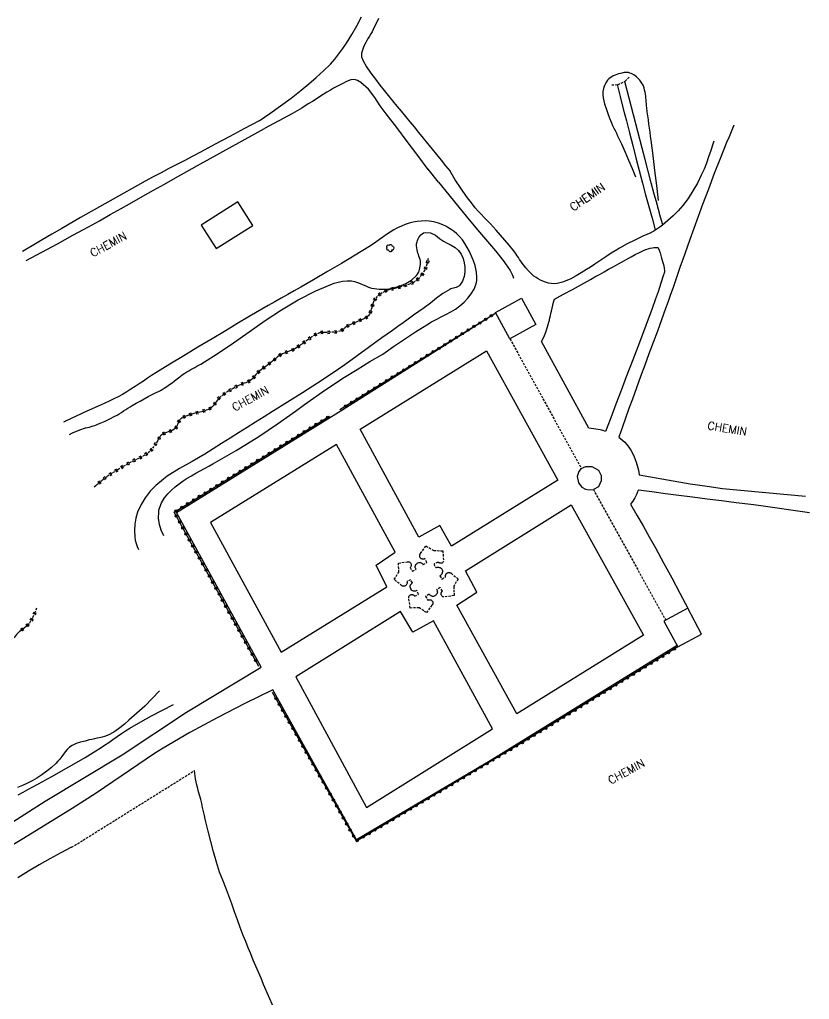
# Model space of a CAD drawing. Header units: millimetres. Extents: x 126011 to 127000, y 153000 to 153846.
# Drawn here: x 126679.7 to 126852.4, y 153229.6 to 153443.8 of the extents above; entities that cross this region are included whole.
import ezdxf

# ---------------------------------------------------------------- set-up
doc = ezdxf.new("R2010")
doc.units = ezdxf.units.MM
doc.linetypes.add('DASHED', pattern=[0.75, 0.5, -0.25])
doc.layers.get('0').update_dxf_attribs({"linetype": 'CONTINUOUS'})
for name, color, linetype in [('W0017', 7, 'CONTINUOUS'), ('W0071', 7, 'CONTINUOUS'), ('W0104', 1, 'CONTINUOUS'), ('W0105', 7, 'CONTINUOUS'), ('W0112', 1, 'DASHED'), ('W0211', 2, 'CONTINUOUS'), ('W0214', 2, 'CONTINUOUS'), ('W0220', 5, 'DASHED'), ('W0300', 7, 'CONTINUOUS'), ('W0323', 7, 'CONTINUOUS'), ('W0333', 7, 'CONTINUOUS'), ('W0515', 5, 'CONTINUOUS'), ('W0989', 7, 'CONTINUOUS')]:
    doc.layers.add(name, color=color, linetype=linetype)
doc.styles.get("Standard").update_dxf_attribs({"font": 'romans.shx', "width": 0.85})

# ---------------------------------------------------------------- blocks, each defined once
blk = doc.blocks.new('T300')
for p, q in [((-0.8, 0.51), (-0.86, 0.34)), ((-0.86, 0.34), (-0.86, 0.17)), ((-0.86, 0.17), (-0.74, 0.06)), ((-0.69, 0.63), (-0.8, 0.51)), ((-0.8, -0.06), (-0.74, 0.06)), ((-0.74, 0.06), (-0.69, 0.11)), ((-0.57, 0.69), (-0.69, 0.63)), ((-0.46, 0.69), (-0.57, 0.69)), ((-0.29, 0.63), (-0.46, 0.69)), ((-0.29, 0.63), (-0.17, 0.74)), ((-0.23, 0.57), (-0.29, 0.63)), ((-0.17, 0.74), (-0.06, 0.8)), ((-0.06, 0.8), (0.06, 0.8)), ((0.06, 0.8), (0.23, 0.74)), ((0.23, 0.74), (0.34, 0.63)), ((0.34, 0.63), (0.4, 0.51)), ((0.46, 0.46), (0.34, 0.46)), ((0.4, 0.51), (0.4, 0.46)), ((0.57, 0.4), (0.46, 0.46)), ((0.57, 0.4), (0.69, 0.29)), ((0.69, 0.29), (0.74, 0.17)), ((0.74, 0.06), (0.69, -0.17)), ((0.74, 0.17), (0.74, 0.06)), ((-0.8, -0.17), (-0.8, -0.06)), ((-0.8, -0.23), (-0.8, -0.17)), ((-0.74, -0.34), (-0.8, -0.23)), ((-0.69, -0.4), (-0.74, -0.34)), ((-0.51, -0.46), (-0.69, -0.4)), ((-0.4, -0.46), (-0.51, -0.46)), ((-0.4, -0.46), (-0.34, -0.46)), ((-0.34, -0.46), (-0.34, -0.4)), ((-0.34, -0.51), (-0.34, -0.46)), ((-0.29, -0.63), (-0.34, -0.51)), ((-0.17, -0.74), (-0.29, -0.63)), ((-0.06, -0.8), (-0.17, -0.74)), ((0.06, -0.8), (-0.06, -0.8)), ((0.17, -0.74), (0.06, -0.8)), ((0.23, -0.69), (0.17, -0.74)), ((0.29, -0.46), (0.23, -0.46)), ((0.29, -0.63), (0.23, -0.69)), ((0.46, -0.4), (0.29, -0.46)), ((0.34, -0.51), (0.29, -0.63)), ((0.34, -0.51), (0.34, -0.46)), ((0.57, -0.34), (0.46, -0.4)), ((0.63, -0.29), (0.57, -0.34)), ((0.69, -0.17), (0.63, -0.29))]:
    blk.add_line(p, q)
blk = doc.blocks.new('t220o')
at = {"color": 0, "linetype": 'Continuous'}
for p, q in [((-0.25, 0.25), (0.25, 0.25)), ((-0.25, -0.25), (0.25, -0.25))]:
    blk.add_line(p, q, dxfattribs=at)
blk = doc.blocks.new('t323o')
at = {"color": 0, "linetype": 'Continuous'}
for radius in [0.25, 0.15]:
    blk.add_circle((0, 0), radius, dxfattribs=at)

msp = doc.modelspace()

# ---------------------------------------------------------------- linework, layer by layer
at = {"layer": 'W0017'}
for points in [[(126732.07, 153421.7), (126734.43, 153423.3), (126736.75, 153424.94), (126739.03, 153426.64), (126741.26, 153428.4), (126742.92, 153429.76), (126744.55, 153431.14), (126746.14, 153432.59), (126747.65, 153434.11), (126748.6, 153435.19), (126749.49, 153436.31), (126750.33, 153437.47), (126751.14, 153438.65), (126752.32, 153440.54), (126753.42, 153442.46), (126754.46, 153444.43)], [(126758.16, 153444.04), (126757, 153441.65), (126756.75, 153441.16), (126756.48, 153440.68), (126756.2, 153440.21), (126755.92, 153439.74), (126755.63, 153439.26), (126755.36, 153438.78), (126755.11, 153438.29), (126754.89, 153437.78), (126754.72, 153437.36), (126754.56, 153436.92), (126754.45, 153436.46), (126754.41, 153435.99), (126754.44, 153435.71), (126754.52, 153435.45), (126754.63, 153435.19), (126754.74, 153434.95), (126755.55, 153433.5), (126756.49, 153432.14), (126757.49, 153430.83), (126758.48, 153429.52), (126759.38, 153428.35), (126760.29, 153427.19), (126761.22, 153426.04), (126762.16, 153424.9), (126763.1, 153423.77), (126764.05, 153422.63), (126764.99, 153421.5), (126765.92, 153420.36), (126766.91, 153419.14), (126767.89, 153417.93), (126768.88, 153416.71), (126769.87, 153415.5), (126770.86, 153414.29), (126771.85, 153413.08), (126772.84, 153411.86), (126773.82, 153410.65)], [(126769.04, 153411.07), (126766.77, 153414.13), (126764.46, 153417.17), (126762.14, 153420.2), (126759.8, 153423.22), (126758.55, 153424.97), (126757.33, 153426.81), (126755.97, 153428.58), (126754.32, 153430.07), (126753.96, 153430.31), (126753.56, 153430.5), (126753.14, 153430.64), (126752.69, 153430.69), (126752.11, 153430.62), (126751.55, 153430.43), (126751.03, 153430.18), (126750.52, 153429.94), (126749.78, 153429.59), (126749.06, 153429.2), (126748.35, 153428.8), (126747.65, 153428.39), (126746.85, 153427.92), (126746.07, 153427.43), (126745.28, 153426.94), (126744.5, 153426.44), (126743.72, 153425.94), (126742.94, 153425.45), (126742.16, 153424.96), (126741.36, 153424.48), (126739.36, 153423.32), (126737.33, 153422.19), (126735.29, 153421.08), (126733.25, 153419.99)], [(126732.07, 153421.7), (126728.88, 153419.99), (126725.67, 153418.28), (126722.47, 153416.57), (126719.27, 153414.87), (126717.54, 153413.95), (126715.81, 153413.04), (126714.08, 153412.14), (126712.35, 153411.23), (126710.62, 153410.33), (126708.89, 153409.41), (126707.17, 153408.49), (126705.46, 153407.56), (126701.29, 153405.25), (126697.15, 153402.9), (126693.03, 153400.53), (126688.91, 153398.15), (126686.75, 153396.89), (126684.61, 153395.63), (126682.47, 153394.36), (126680.33, 153393.08)], [(126681.12, 153391.11), (126684.54, 153392.94), (126687.95, 153394.79), (126691.35, 153396.65), (126694.75, 153398.52), (126697.13, 153399.84), (126699.5, 153401.17), (126701.88, 153402.51), (126704.25, 153403.84), (126706.62, 153405.19), (126708.99, 153406.52), (126711.36, 153407.86), (126713.74, 153409.19), (126718.61, 153411.9), (126723.49, 153414.61), (126728.37, 153417.3), (126733.25, 153419.99)], [(126835.82, 153420.73), (126834.82, 153418.17), (126834.28, 153416.93), (126832.9, 153413.57), (126831.58, 153410.18), (126830.29, 153406.78), (126829.01, 153403.38), (126828.04, 153400.76), (126827.1, 153398.12), (126826.16, 153395.49), (126825.22, 153392.85), (126824.68, 153391.33), (126824.15, 153389.8), (126823.61, 153388.27), (126823.08, 153386.74), (126822.55, 153385.21), (126822.01, 153383.68), (126821.47, 153382.15), (126820.93, 153380.63), (126820.03, 153378.15), (126819.13, 153375.67), (126818.22, 153373.2), (126817.3, 153370.73), (126816.38, 153368.26), (126815.47, 153365.78), (126814.56, 153363.31), (126813.66, 153360.83), (126812.92, 153358.75), (126812.18, 153356.67), (126811.44, 153354.59), (126810.71, 153352.51)], [(126831.46, 153417.25), (126831.46, 153417.25), (126831.46, 153417.25), (126831.46, 153417.25), (126831.46, 153417.25), (126831.23, 153416.57), (126830.79, 153415.19), (126830.34, 153413.82), (126829.86, 153412.45), (126829.33, 153411.1), (126828.74, 153409.78), (126827.87, 153408.05), (126826.92, 153406.35), (126825.88, 153404.71), (126824.72, 153403.14), (126823.7, 153401.98), (126822.61, 153400.89), (126821.45, 153399.87), (126820.26, 153398.9), (126819.64, 153398.43), (126819, 153397.99), (126818.34, 153397.58), (126817.66, 153397.2)], [(126771.24, 153408.25), (126769, 153411.12)], [(126817.67, 153397.21), (126815.93, 153396.44), (126814.2, 153395.62), (126812.51, 153394.76), (126810.84, 153393.84), (126809.91, 153393.29), (126809, 153392.72), (126808.1, 153392.12), (126807.21, 153391.52), (126806.32, 153390.91), (126805.43, 153390.31), (126804.52, 153389.72), (126803.6, 153389.15), (126802.49, 153388.48), (126801.36, 153387.8), (126800.2, 153387.17), (126799, 153386.64), (126798.42, 153386.42), (126797.82, 153386.24), (126797.2, 153386.1), (126796.58, 153386.05), (126795.93, 153386.09), (126795.3, 153386.21), (126794.68, 153386.39), (126794.08, 153386.61), (126793.57, 153386.84), (126793.07, 153387.11), (126792.6, 153387.42), (126792.15, 153387.75), (126791.51, 153388.31), (126790.92, 153388.92), (126790.37, 153389.56), (126789.83, 153390.21), (126789.54, 153390.59), (126789.27, 153390.97), (126789, 153391.37), (126788.75, 153391.77), (126788.49, 153392.16), (126788.23, 153392.56), (126787.96, 153392.95), (126787.68, 153393.33), (126786.76, 153394.48), (126785.8, 153395.6), (126784.83, 153396.7), (126783.85, 153397.8), (126783.21, 153398.51), (126782.56, 153399.21), (126781.9, 153399.89), (126781.24, 153400.58), (126780.59, 153401.27), (126779.94, 153401.97), (126779.31, 153402.69), (126778.71, 153403.43), (126777.39, 153405.17), (126776.13, 153406.95), (126774.94, 153408.78), (126773.82, 153410.65)], [(126771.24, 153408.25), (126773.5, 153405.53), (126775.75, 153402.81), (126778, 153400.07), (126780.23, 153397.33), (126781.96, 153395.29), (126783.74, 153393.27), (126785.45, 153391.17), (126786.95, 153388.93), (126787.17, 153388.53), (126787.35, 153388.12), (126787.51, 153387.69), (126787.64, 153387.26)], [(126796.62, 153382.7), (126798.59, 153383.77), (126800.56, 153384.84), (126802.52, 153385.91), (126804.49, 153386.99), (126805.48, 153387.55), (126806.48, 153388.1), (126807.48, 153388.66), (126808.47, 153389.22), (126809.47, 153389.78), (126810.47, 153390.34), (126811.47, 153390.89), (126812.47, 153391.44), (126813.38, 153391.93), (126814.28, 153392.44), (126815.19, 153392.92), (126816.13, 153393.34), (126816.61, 153393.53), (126817.1, 153393.7), (126817.59, 153393.84), (126818.1, 153393.94), (126818.33, 153393.97), (126818.56, 153393.98), (126818.79, 153393.98), (126819.01, 153393.98), (126819.09, 153393.98), (126819.16, 153393.97), (126819.24, 153393.96), (126819.31, 153393.95)], [(126819.3, 153393.95), (126819.51, 153393.37), (126819.71, 153392.8), (126819.9, 153392.21), (126820.07, 153391.63), (126820.27, 153390.94), (126820.47, 153390.24), (126820.63, 153389.53), (126820.68, 153388.8), (126820.66, 153388.59), (126820.62, 153388.38), (126820.55, 153388.18), (126820.46, 153387.99)], [(126820.46, 153388.01), (126819.87, 153386.17), (126819.27, 153384.33), (126818.65, 153382.51), (126818.02, 153380.68), (126816.64, 153376.93), (126815.22, 153373.19), (126813.77, 153369.46), (126812.34, 153365.73), (126811.2, 153362.73), (126810.06, 153359.74), (126808.92, 153356.75), (126807.78, 153353.75)], [(126793.81, 153373.41), (126794.15, 153374.08), (126794.45, 153374.77), (126794.74, 153375.47), (126794.99, 153376.17), (126795.14, 153376.65), (126795.27, 153377.14), (126795.4, 153377.63), (126795.51, 153378.12), (126795.62, 153378.61), (126795.73, 153379.1), (126795.84, 153379.59), (126795.96, 153380.08), (126796.12, 153380.73), (126796.29, 153381.39), (126796.45, 153382.05), (126796.62, 153382.7)], [(126732.48, 153302.24), (126713.98, 153336.03), (126750.33, 153358.54), (126783.79, 153379.67)], [(126804.18, 153354.46), (126793.81, 153373.41)], [(126807.81, 153353.75), (126807.42, 153353.89), (126807.02, 153354.01), (126806.62, 153354.11), (126806.22, 153354.2), (126805.71, 153354.29), (126805.2, 153354.37), (126804.69, 153354.42), (126804.17, 153354.46)], [(126810.71, 153352.51), (126811.16, 153352.17), (126811.59, 153351.8), (126812, 153351.41), (126812.37, 153350.99), (126812.86, 153350.35), (126813.31, 153349.68), (126813.71, 153348.98), (126814.06, 153348.25), (126814.44, 153347.28), (126814.75, 153346.3), (126814.99, 153345.29), (126815.16, 153344.27)], [(126815.18, 153344.27), (126818.88, 153343.59), (126822.59, 153342.95), (126826.3, 153342.34), (126830.02, 153341.78), (126833.38, 153341.32), (126833.38, 153341.32), (126833.38, 153341.32), (126833.38, 153341.32), (126851.51, 153339.59), (126851.51, 153339.59), (126851.51, 153339.59)], [(126814.97, 153340.99), (126814.8, 153340.54), (126814.62, 153340.1), (126814.41, 153339.67), (126814.19, 153339.25), (126813.98, 153338.89), (126813.75, 153338.53), (126813.51, 153338.19), (126813.26, 153337.86)], [(126814.97, 153340.99), (126817.93, 153340.6), (126820.89, 153340.22), (126823.85, 153339.83), (126826.81, 153339.45), (126830, 153339.04), (126833.18, 153338.64), (126836.37, 153338.24), (126839.56, 153337.84), (126841.25, 153337.63), (126841.25, 153337.63), (126841.25, 153337.63), (126841.25, 153337.63), (126841.25, 153337.63), (126841.25, 153337.63), (126852.37, 153336.05), (126852.37, 153336.05), (126852.37, 153336.05)], [(126813.27, 153337.85), (126814.65, 153335.49), (126816.02, 153333.12), (126817.37, 153330.73), (126818.7, 153328.34), (126820.5, 153325.05), (126822.28, 153321.74), (126824.04, 153318.42), (126825.77, 153315.09)], [(126823.43, 153306.97), (126782.54, 153281.76), (126753.34, 153264.49), (126735.04, 153297.26)], [(126579.54, 153206.07), (126594.01, 153215.02), (126612.25, 153226.78), (126630.11, 153238.06), (126650.1, 153250.92), (126670.05, 153263.22), (126685.26, 153272.93), (126702.08, 153283.04), (126716.15, 153292.39), (126732.49, 153302.24)], [(126735.04, 153297.26), (126728.92, 153294.29), (126722.88, 153291.17), (126716.92, 153287.9), (126711.04, 153284.48), (126709.17, 153283.33), (126707.33, 153282.13), (126705.51, 153280.9), (126703.7, 153279.65), (126701.9, 153278.39), (126700.09, 153277.14), (126698.27, 153275.91), (126696.43, 153274.7), (126691.18, 153271.35), (126685.89, 153268.05), (126680.57, 153264.79), (126675.21, 153261.59)]]:
    msp.add_lwpolyline(points, dxfattribs=at)
at = {"layer": 'W0071'}
for points in [[(126810.35, 153429.61), (126811.01, 153426.98), (126811.68, 153424.34), (126812.35, 153421.7), (126813.03, 153419.07), (126813.73, 153416.32), (126814.44, 153413.57), (126815.15, 153410.83), (126815.88, 153408.08), (126816.56, 153405.52), (126817.26, 153402.97), (126817.96, 153400.42), (126818.67, 153397.86)], [(126820.32, 153398.93), (126819.84, 153400.61), (126819.37, 153402.28), (126818.91, 153403.96), (126818.45, 153405.63), (126817.77, 153408.16), (126817.11, 153410.68), (126816.44, 153413.21), (126815.78, 153415.74), (126814.83, 153419.38), (126813.88, 153423.02), (126812.94, 153426.66), (126811.99, 153430.3)]]:
    msp.add_lwpolyline(points, dxfattribs=at)
at = {"layer": 'W0104'}
for points in [[(126789.41, 153382.92), (126792.59, 153377.18), (126786.9, 153374.04), (126783.73, 153379.78)], [(126820.56, 153312.27), (126823.61, 153306.65), (126828.81, 153309.47), (126825.77, 153315.09)]]:
    msp.add_lwpolyline(points, close=True, dxfattribs=at)
at = {"layer": 'W0105'}
for points in [[(126802.48, 153345.69), (126801.96, 153345.03), (126801.61, 153343.88), (126801.9, 153342.55), (126802.59, 153341.6), (126803.43, 153341.17), (126804.24, 153341.01), (126805.13, 153341.05)], [(126802.48, 153345.69), (126803.49, 153346.07), (126804.83, 153346.09), (126806.27, 153345.33), (126806.86, 153344.12), (126806.82, 153342.94), (126806.28, 153341.62), (126805.13, 153341.05)]]:
    msp.add_lwpolyline(points, dxfattribs=at)
at = {"layer": 'W0112'}
for points in [[(126809.14, 153429.54), (126810.54, 153429.62), (126812.08, 153430.34), (126812.95, 153431.23)], [(126786.9, 153374.04), (126802.48, 153345.69)], [(126805.13, 153341.05), (126820.96, 153312.48)], [(126767.35, 153327.07), (126768.52, 153328.73), (126770.24, 153327.74), (126772.22, 153327.66), (126772.37, 153325.42)], [(126768.28, 153325.94), (126768.17, 153325.9), (126768.05, 153325.87), (126767.93, 153325.86), (126767.8, 153325.86), (126767.71, 153325.88), (126767.61, 153325.9), (126767.52, 153325.94), (126767.44, 153326), (126767.35, 153326.08), (126767.28, 153326.18), (126767.22, 153326.28), (126767.19, 153326.39), (126767.17, 153326.45), (126767.17, 153326.51), (126767.17, 153326.57), (126767.17, 153326.63), (126767.18, 153326.69), (126767.19, 153326.74), (126767.2, 153326.8), (126767.22, 153326.85), (126767.24, 153326.92), (126767.27, 153326.98), (126767.31, 153327.04), (126767.36, 153327.1)], [(126767.89, 153324.66), (126768.75, 153325.08), (126768.28, 153325.95)], [(126763.27, 153320.02), (126761.61, 153321.39), (126762.59, 153323.01), (126762.55, 153324.99), (126764.45, 153325.26)], [(126764.45, 153325.24), (126764.53, 153325.26), (126764.6, 153325.28), (126764.68, 153325.27), (126764.76, 153325.26), (126764.87, 153325.23), (126764.98, 153325.18), (126765.09, 153325.12), (126765.18, 153325.03), (126765.25, 153324.89), (126765.3, 153324.73), (126765.31, 153324.57), (126765.3, 153324.42), (126765.27, 153324.3), (126765.23, 153324.18), (126765.16, 153324.08), (126765.08, 153323.99)], [(126765.06, 153323.98), (126765.58, 153323.19), (126766.4, 153323.63)], [(126766.38, 153323.62), (126766.3, 153323.74), (126766.24, 153323.86), (126766.21, 153324), (126766.2, 153324.14), (126766.2, 153324.21), (126766.21, 153324.29), (126766.22, 153324.37), (126766.25, 153324.45), (126766.28, 153324.52), (126766.31, 153324.6), (126766.35, 153324.66), (126766.4, 153324.73), (126766.51, 153324.85), (126766.64, 153324.95), (126766.78, 153325.03), (126766.94, 153325.09), (126767.06, 153325.11), (126767.18, 153325.12), (126767.3, 153325.1), (126767.42, 153325.07), (126767.52, 153325.03), (126767.6, 153324.97), (126767.68, 153324.91), (126767.76, 153324.84), (126767.8, 153324.8), (126767.84, 153324.75), (126767.87, 153324.7), (126767.91, 153324.65)], [(126771.17, 153325.18), (126770.26, 153324.72), (126770.67, 153323.99)], [(126770.68, 153324), (126770.82, 153324.05), (126770.96, 153324.08), (126771.11, 153324.09), (126771.26, 153324.08), (126771.44, 153324.04), (126771.62, 153323.98), (126771.78, 153323.89), (126771.93, 153323.77), (126772.02, 153323.66), (126772.09, 153323.53), (126772.14, 153323.39), (126772.16, 153323.25), (126772.15, 153323.04), (126772.09, 153322.84), (126772.01, 153322.66), (126771.9, 153322.49), (126771.84, 153322.4), (126771.76, 153322.32), (126771.67, 153322.26), (126771.57, 153322.21)], [(126772.37, 153325.42), (126772.33, 153325.29), (126772.25, 153325.17), (126772.15, 153325.06), (126772.03, 153324.99), (126771.92, 153324.95), (126771.81, 153324.95), (126771.7, 153324.97), (126771.59, 153324.99), (126771.48, 153325.02), (126771.36, 153325.06), (126771.25, 153325.11), (126771.15, 153325.18)], [(126765.6, 153320.67), (126765.16, 153321.33), (126764.36, 153320.94)], [(126771.58, 153322.22), (126772, 153321.5), (126772.84, 153321.94)], [(126774.06, 153322.77), (126775.54, 153321.5), (126774.61, 153319.87), (126774.69, 153317.87), (126772.46, 153317.58)], [(126772.84, 153321.94), (126772.81, 153322.02), (126772.8, 153322.11), (126772.79, 153322.2), (126772.81, 153322.29), (126772.83, 153322.36), (126772.86, 153322.44), (126772.89, 153322.51), (126772.93, 153322.57), (126772.98, 153322.64), (126773.03, 153322.7), (126773.08, 153322.75), (126773.15, 153322.8), (126773.26, 153322.86), (126773.38, 153322.89), (126773.5, 153322.9), (126773.63, 153322.9), (126773.74, 153322.89), (126773.85, 153322.87), (126773.96, 153322.83), (126774.06, 153322.77)], [(126764.36, 153320.94), (126764.39, 153320.77), (126764.39, 153320.61), (126764.36, 153320.45), (126764.3, 153320.29), (126764.22, 153320.17), (126764.12, 153320.07), (126764.01, 153319.99), (126763.88, 153319.93), (126763.79, 153319.91), (126763.7, 153319.9), (126763.62, 153319.91), (126763.53, 153319.92), (126763.46, 153319.94), (126763.39, 153319.96), (126763.33, 153319.99), (126763.27, 153320.02)], [(126766.53, 153318.98), (126766.4, 153318.91), (126766.26, 153318.86), (126766.12, 153318.84), (126765.97, 153318.84), (126765.8, 153318.87), (126765.64, 153318.92), (126765.48, 153319.01), (126765.35, 153319.13), (126765.21, 153319.34), (126765.12, 153319.57), (126765.08, 153319.82), (126765.1, 153320.07), (126765.12, 153320.12), (126765.14, 153320.18), (126765.17, 153320.23), (126765.21, 153320.27), (126765.24, 153320.31), (126765.28, 153320.35), (126765.32, 153320.39), (126765.35, 153320.43), (126765.41, 153320.5), (126765.47, 153320.57), (126765.53, 153320.63), (126765.6, 153320.7)], [(126770.88, 153319.15), (126770.97, 153318.99), (126771.02, 153318.82), (126771.03, 153318.64), (126771.01, 153318.46), (126770.96, 153318.32), (126770.87, 153318.19), (126770.77, 153318.08), (126770.66, 153317.98), (126770.56, 153317.89), (126770.45, 153317.81), (126770.32, 153317.74), (126770.18, 153317.71), (126770, 153317.71), (126769.83, 153317.74), (126769.67, 153317.81), (126769.52, 153317.89), (126769.44, 153317.95), (126769.37, 153318.02), (126769.3, 153318.09), (126769.25, 153318.18)], [(126772.15, 153318.83), (126771.63, 153319.64), (126770.85, 153319.15)], [(126764.77, 153317.38), (126764.78, 153317.53), (126764.81, 153317.67), (126764.87, 153317.8), (126764.96, 153317.92), (126765.06, 153318), (126765.17, 153318.06), (126765.3, 153318.1), (126765.42, 153318.11), (126765.56, 153318.1), (126765.68, 153318.06), (126765.8, 153318.01), (126765.9, 153317.94), (126765.95, 153317.9), (126766, 153317.85), (126766.04, 153317.8), (126766.07, 153317.75)], [(126769.82, 153315.78), (126768.67, 153314.15), (126767.03, 153315.19), (126765.09, 153315.15), (126764.77, 153317.38)], [(126766.06, 153317.75), (126766.9, 153318.15), (126766.53, 153318.99)], [(126769.26, 153318.16), (126768.46, 153317.71), (126768.93, 153316.89)], [(126768.9, 153316.9), (126769, 153316.94), (126769.1, 153316.96), (126769.21, 153316.97), (126769.31, 153316.97), (126769.45, 153316.95), (126769.59, 153316.91), (126769.73, 153316.85), (126769.85, 153316.76), (126769.92, 153316.68), (126769.98, 153316.59), (126770.02, 153316.49), (126770.05, 153316.38), (126770.06, 153316.29), (126770.06, 153316.19), (126770.05, 153316.1), (126770.02, 153316.01), (126769.99, 153315.94), (126769.94, 153315.88), (126769.88, 153315.82), (126769.82, 153315.77)], [(126772.47, 153317.56), (126772.36, 153317.57), (126772.25, 153317.61), (126772.16, 153317.66), (126772.07, 153317.72), (126771.98, 153317.82), (126771.91, 153317.93), (126771.86, 153318.05), (126771.84, 153318.17), (126771.83, 153318.23), (126771.83, 153318.29), (126771.84, 153318.34), (126771.85, 153318.4), (126771.86, 153318.45), (126771.88, 153318.5), (126771.9, 153318.56), (126771.93, 153318.61), (126771.97, 153318.68), (126772.02, 153318.75), (126772.09, 153318.8), (126772.15, 153318.86)], [(126691.07, 153262.83), (126717.9, 153279.59)]]:
    msp.add_lwpolyline(points, dxfattribs=at)
at = {"layer": 'W0211'}
for points in [[(126819.41, 153404.27), (126819.01, 153407.56), (126818.61, 153410.85), (126818.19, 153414.14), (126817.77, 153417.43), (126817.65, 153418.32), (126817.53, 153419.21), (126817.41, 153420.09), (126817.28, 153420.98), (126817.16, 153421.87), (126817.03, 153422.75), (126816.92, 153423.64), (126816.81, 153424.53), (126816.76, 153424.96), (126816.73, 153425.39), (126816.7, 153425.82), (126816.67, 153426.25), (126816.63, 153426.68), (126816.59, 153427.11), (126816.53, 153427.54), (126816.45, 153427.97), (126816.34, 153428.42), (126816.22, 153428.87), (126816.07, 153429.32), (126815.87, 153429.74), (126815.6, 153430.17), (126815.28, 153430.58), (126814.94, 153430.95), (126814.57, 153431.29), (126814.3, 153431.51), (126814.01, 153431.71), (126813.71, 153431.88), (126813.4, 153432.03), (126813.1, 153432.13), (126812.8, 153432.22), (126812.49, 153432.27), (126812.18, 153432.29), (126811.89, 153432.27), (126811.61, 153432.21), (126811.33, 153432.13), (126811.06, 153432.05), (126810.66, 153431.94), (126810.26, 153431.82), (126809.87, 153431.68), (126809.49, 153431.5), (126809.15, 153431.31), (126808.81, 153431.1), (126808.5, 153430.86), (126808.23, 153430.56), (126807.84, 153430), (126807.54, 153429.39), (126807.32, 153428.74), (126807.2, 153428.07), (126807.18, 153427.39), (126807.27, 153426.71), (126807.42, 153426.05), (126807.59, 153425.41), (126807.9, 153424.35), (126808.27, 153423.31), (126808.68, 153422.29), (126809.1, 153421.28), (126809.35, 153420.69), (126809.61, 153420.11), (126809.88, 153419.54), (126810.16, 153418.97), (126810.44, 153418.39), (126810.72, 153417.82), (126810.99, 153417.25), (126811.26, 153416.67), (126812.06, 153414.86), (126812.84, 153413.05), (126813.61, 153411.24), (126814.36, 153409.41)], [(126759.1, 153370.7), (126761.47, 153372.34), (126763.87, 153373.96), (126766.28, 153375.55), (126768.71, 153377.11), (126769.73, 153377.72), (126770.78, 153378.28), (126771.83, 153378.81), (126772.89, 153379.34), (126773.95, 153379.91), (126774.97, 153380.54), (126775.95, 153381.24), (126776.87, 153382.03), (126777.69, 153382.9), (126778.43, 153383.86), (126779.04, 153384.91), (126779.49, 153386.05), (126779.57, 153386.4), (126779.63, 153386.77), (126779.66, 153387.13), (126779.66, 153387.5), (126779.64, 153387.86), (126779.6, 153388.22), (126779.55, 153388.57), (126779.49, 153388.93), (126779.26, 153390.02), (126778.92, 153391.08), (126778.5, 153392.11), (126778.03, 153393.12), (126777.57, 153393.99), (126777.06, 153394.84), (126776.5, 153395.65), (126775.86, 153396.4), (126775.29, 153396.97), (126774.68, 153397.49), (126774.03, 153397.96), (126773.35, 153398.39), (126772.86, 153398.66), (126772.35, 153398.9), (126771.83, 153399.1), (126771.3, 153399.29), (126770.8, 153399.45), (126770.29, 153399.59), (126769.77, 153399.7), (126769.24, 153399.76), (126768.37, 153399.8), (126767.5, 153399.76), (126766.63, 153399.67), (126765.77, 153399.51), (126764.88, 153399.29), (126764.01, 153399.01), (126763.16, 153398.67), (126762.33, 153398.28), (126761.5, 153397.84), (126760.69, 153397.34), (126759.9, 153396.82), (126759.13, 153396.27), (126758.37, 153395.72), (126757.61, 153395.17), (126756.84, 153394.63), (126756.05, 153394.12), (126753.06, 153392.28), (126750.04, 153390.48), (126747.02, 153388.71), (126743.98, 153386.95), (126742.57, 153386.14), (126741.15, 153385.33), (126739.73, 153384.53), (126738.31, 153383.73), (126736.89, 153382.93), (126735.47, 153382.12), (126734.05, 153381.32), (126732.64, 153380.5), (126729.91, 153378.9), (126727.19, 153377.27), (126724.47, 153375.64), (126721.76, 153374.01), (126718.67, 153372.17), (126715.59, 153370.33), (126712.51, 153368.48), (126709.45, 153366.59), (126708.54, 153366), (126707.63, 153365.4), (126706.74, 153364.79), (126705.84, 153364.18), (126704.94, 153363.58), (126704.03, 153362.98), (126703.11, 153362.41), (126702.17, 153361.86), (126701.22, 153361.36), (126700.26, 153360.87), (126699.29, 153360.41), (126698.31, 153359.97), (126697.34, 153359.53), (126696.36, 153359.09), (126695.38, 153358.65), (126694.41, 153358.19), (126692.06, 153357.09), (126689.69, 153356), (126689.31, 153355.82)], [(126711.19, 153330.94), (126710.63, 153332.16), (126710.25, 153333.45), (126710.08, 153334.78), (126710.1, 153336.12), (126710.16, 153336.55), (126710.26, 153336.97), (126710.39, 153337.39), (126710.55, 153337.79), (126710.74, 153338.18), (126710.94, 153338.55), (126711.17, 153338.92), (126711.4, 153339.28), (126712.09, 153340.15), (126712.87, 153340.94), (126713.72, 153341.66), (126714.59, 153342.34), (126715.46, 153342.97), (126716.36, 153343.55), (126717.28, 153344.09), (126718.22, 153344.62), (126719.16, 153345.12), (126720.1, 153345.63), (126721.03, 153346.14), (126721.96, 153346.67), (126724.48, 153348.15), (126727.01, 153349.63), (126729.53, 153351.12), (126732.01, 153352.68), (126734.04, 153354.02), (126736.04, 153355.4), (126738.02, 153356.81), (126739.98, 153358.23), (126741.95, 153359.66), (126743.93, 153361.07), (126745.92, 153362.46), (126747.94, 153363.81), (126750.69, 153365.6), (126753.47, 153367.34), (126756.27, 153369.04), (126759.1, 153370.7)], [(126679.36, 153274.32), (126680.43, 153274.92), (126681.5, 153275.5), (126682.58, 153276.07), (126683.66, 153276.65), (126684.74, 153277.22), (126685.81, 153277.81), (126686.88, 153278.4), (126689.27, 153279.75), (126691.64, 153281.11), (126694.01, 153282.49), (126696.35, 153283.92), (126697.3, 153284.52), (126698.23, 153285.14), (126699.16, 153285.77), (126700.08, 153286.41), (126701, 153287.05), (126701.93, 153287.68), (126702.87, 153288.29), (126703.82, 153288.88), (126706.17, 153290.26), (126708.54, 153291.58), (126710.94, 153292.85), (126713.37, 153294.07)]]:
    msp.add_lwpolyline(points, dxfattribs=at)
at = {"layer": 'W0214'}
for points in [[(126690.59, 153353.1), (126691.28, 153353.45), (126692.87, 153354.15), (126693.28, 153354.29), (126693.69, 153354.42), (126694.1, 153354.53), (126694.52, 153354.63), (126694.94, 153354.73), (126695.35, 153354.84), (126695.76, 153354.96), (126696.17, 153355.1), (126697.28, 153355.54), (126698.37, 153356.02), (126699.44, 153356.54), (126700.5, 153357.08), (126700.99, 153357.36), (126701.48, 153357.64), (126701.95, 153357.94), (126702.43, 153358.24), (126702.9, 153358.55), (126703.37, 153358.85), (126703.85, 153359.15), (126704.33, 153359.44), (126705.2, 153359.94), (126706.06, 153360.42), (126706.94, 153360.9), (126707.81, 153361.38), (126708.25, 153361.61), (126708.69, 153361.83), (126709.14, 153362.05), (126709.58, 153362.27), (126710.02, 153362.49), (126710.46, 153362.72), (126710.89, 153362.96), (126711.32, 153363.21), (126711.91, 153363.6), (126712.48, 153364.01), (126713.03, 153364.43), (126713.58, 153364.86), (126714.13, 153365.29), (126714.69, 153365.72), (126715.25, 153366.13), (126715.83, 153366.53), (126716.26, 153366.79), (126716.69, 153367.05), (126717.12, 153367.29), (126717.56, 153367.53), (126718, 153367.77), (126718.44, 153368.01), (126718.87, 153368.25), (126719.3, 153368.5), (126722.91, 153370.73), (126726.43, 153373.11), (126729.9, 153375.55), (126733.37, 153377.99), (126736.94, 153380.36), (126740.62, 153382.57), (126744.45, 153384.53), (126748.44, 153386.16), (126749.37, 153386.43), (126750.31, 153386.62), (126751.28, 153386.7), (126752.24, 153386.67), (126752.91, 153386.56), (126753.55, 153386.37), (126754.18, 153386.13), (126754.79, 153385.86), (126755.39, 153385.59), (126756, 153385.34), (126756.64, 153385.13), (126757.29, 153384.99), (126758.32, 153384.88), (126759.35, 153384.86), (126760.39, 153384.95), (126761.41, 153385.15), (126762.77, 153385.56), (126764.12, 153386.09), (126765.39, 153386.84), (126766.47, 153387.86), (126766.7, 153388.16), (126766.88, 153388.49), (126767.03, 153388.84), (126767.15, 153389.2), (126767.23, 153389.56), (126767.29, 153389.92), (126767.32, 153390.29), (126767.34, 153390.66), (126767.32, 153391.03), (126767.24, 153391.4), (126767.14, 153391.75), (126767.01, 153392.1), (126766.88, 153392.44), (126766.75, 153392.78), (126766.65, 153393.13), (126766.58, 153393.49), (126766.52, 153393.91), (126766.47, 153394.34), (126766.48, 153394.79), (126766.58, 153395.22), (126766.7, 153395.54), (126766.83, 153395.85), (126766.98, 153396.15), (126767.16, 153396.44), (126767.39, 153396.73), (126767.67, 153396.97), (126767.99, 153397.16), (126768.35, 153397.28), (126769.55, 153397.22), (126770.64, 153396.67), (126771.53, 153395.95), (126772.34, 153395.38), (126773.19, 153394.95), (126774.08, 153394.52), (126774.93, 153394), (126775.66, 153393.31), (126776.22, 153392.5), (126776.65, 153391.61), (126776.92, 153390.66), (126777.05, 153389.69), (126777.04, 153388.67), (126776.89, 153387.65), (126776.54, 153386.65), (126775.95, 153385.77), (126775.72, 153385.55), (126775.44, 153385.39), (126775.15, 153385.27), (126774.85, 153385.18), (126774.57, 153385.1), (126774.28, 153385.03), (126773.99, 153384.94), (126773.72, 153384.81), (126772.26, 153383.9), (126770.87, 153382.88), (126769.51, 153381.83), (126768.14, 153380.81), (126766.99, 153379.98), (126765.84, 153379.16), (126764.68, 153378.33), (126763.53, 153377.5), (126762.38, 153376.68), (126761.23, 153375.85), (126760.07, 153375.02), (126758.92, 153374.2), (126756.21, 153372.24), (126753.5, 153370.27), (126750.78, 153368.33), (126748.03, 153366.43), (126744.8, 153364.3), (126741.55, 153362.23), (126738.28, 153360.19), (126735.01, 153358.14), (126733.15, 153356.96), (126731.3, 153355.8), (126729.44, 153354.63), (126727.58, 153353.46), (126725.72, 153352.3), (126723.86, 153351.13), (126722, 153349.96), (126720.15, 153348.79), (126717.44, 153347.2), (126714.65, 153345.67), (126711.93, 153343.99), (126709.46, 153341.97), (126708.25, 153340.68), (126707.16, 153339.28), (126706.23, 153337.76), (126705.49, 153336.14), (126705.1, 153334.82), (126704.87, 153333.46), (126704.8, 153332.08), (126704.86, 153330.71), (126704.96, 153329.99), (126705.14, 153329.27), (126705.39, 153328.58), (126705.71, 153327.92)], [(126710.26, 153297.01), (126708.68, 153295.34), (126707.04, 153293.71), (126705.34, 153292.15), (126703.6, 153290.63), (126702.6, 153289.78), (126701.58, 153288.94), (126700.5, 153288.16), (126699.34, 153287.5), (126698.81, 153287.27), (126698.27, 153287.09), (126697.71, 153286.93), (126697.15, 153286.8), (126696.59, 153286.69), (126696.03, 153286.57), (126695.48, 153286.44), (126694.93, 153286.3), (126693.99, 153286.06), (126693.02, 153285.85), (126692.05, 153285.56), (126691.16, 153285.12), (126690.61, 153284.71), (126690.12, 153284.24), (126689.68, 153283.73), (126689.27, 153283.2), (126688.89, 153282.67), (126688.49, 153282.14), (126688.06, 153281.63), (126687.6, 153281.15), (126686.63, 153280.29), (126685.62, 153279.47), (126684.57, 153278.7), (126683.48, 153277.98), (126682.46, 153277.39), (126681.41, 153276.85), (126680.34, 153276.35), (126679.26, 153275.88)]]:
    msp.add_lwpolyline(points, dxfattribs=at)
at = {"layer": 'W0220'}
for points in [[(126768.99, 153391.6), (126768.75, 153390.32), (126768.29, 153389.11), (126767.62, 153388), (126766.76, 153387.02), (126765.92, 153386.41), (126764.96, 153386), (126763.99, 153385.7), (126763.05, 153385.4), (126762.62, 153385.26), (126762.18, 153385.14), (126761.74, 153385.05), (126761.3, 153384.95), (126760.86, 153384.85), (126760.42, 153384.73), (126759.99, 153384.58), (126759.57, 153384.4), (126758.99, 153384.08), (126758.42, 153383.71), (126757.9, 153383.29), (126757.45, 153382.78), (126757.17, 153382.34), (126756.97, 153381.86), (126756.83, 153381.37), (126756.7, 153380.88), (126756.57, 153380.38), (126756.41, 153379.88), (126756.18, 153379.41), (126755.86, 153378.98), (126755.43, 153378.62), (126754.93, 153378.37), (126754.41, 153378.17), (126753.93, 153377.96), (126753.59, 153377.8), (126753.25, 153377.65), (126752.91, 153377.5), (126752.57, 153377.36), (126752.23, 153377.22), (126751.89, 153377.06), (126751.56, 153376.9), (126751.23, 153376.72), (126751.06, 153376.61), (126750.9, 153376.48), (126750.74, 153376.35), (126750.59, 153376.22), (126750.43, 153376.09), (126750.26, 153375.96), (126750.09, 153375.85), (126749.9, 153375.76), (126749.18, 153375.56), (126748.45, 153375.47), (126747.72, 153375.44), (126746.99, 153375.4), (126746.78, 153375.39), (126746.56, 153375.39), (126746.35, 153375.39), (126746.13, 153375.4), (126745.91, 153375.41), (126745.69, 153375.39), (126745.47, 153375.37), (126745.26, 153375.31), (126744.34, 153374.92), (126743.5, 153374.39), (126742.7, 153373.8), (126741.91, 153373.24), (126741.64, 153373.05), (126741.38, 153372.86), (126741.11, 153372.67), (126740.85, 153372.47), (126740.59, 153372.28), (126740.32, 153372.09), (126740.04, 153371.92), (126739.76, 153371.75), (126739.4, 153371.58), (126739.03, 153371.43), (126738.65, 153371.29), (126738.27, 153371.17), (126737.9, 153371.04), (126737.52, 153370.9), (126737.15, 153370.74), (126736.8, 153370.55), (126736.55, 153370.4), (126736.32, 153370.23), (126736.09, 153370.05), (126735.87, 153369.86), (126735.65, 153369.67), (126735.43, 153369.48), (126735.22, 153369.3), (126734.99, 153369.11), (126734.59, 153368.81), (126734.19, 153368.5), (126733.78, 153368.21), (126733.37, 153367.91), (126732.96, 153367.6), (126732.56, 153367.3), (126732.17, 153366.98), (126731.79, 153366.64), (126731.57, 153366.44), (126731.37, 153366.21), (126731.17, 153365.99), (126730.98, 153365.75), (126730.79, 153365.52), (126730.58, 153365.3), (126730.36, 153365.1), (126730.12, 153364.91), (126729.8, 153364.72), (126729.47, 153364.55), (126729.13, 153364.41), (126728.78, 153364.29), (126728.44, 153364.17), (126728.1, 153364.05), (126727.76, 153363.91), (126727.43, 153363.76), (126726.36, 153363.17), (126725.32, 153362.55), (126724.31, 153361.87), (126723.36, 153361.11), (126723.09, 153360.84), (126722.86, 153360.56), (126722.64, 153360.26), (126722.43, 153359.96), (126722.22, 153359.65), (126721.98, 153359.36), (126721.72, 153359.09), (126721.43, 153358.85), (126720.96, 153358.57), (126720.44, 153358.38), (126719.92, 153358.22), (126719.41, 153358.07), (126719.08, 153357.97), (126718.76, 153357.89), (126718.43, 153357.81), (126718.09, 153357.74), (126717.76, 153357.66), (126717.43, 153357.58), (126717.11, 153357.49), (126716.79, 153357.38), (126716.27, 153357.19), (126715.75, 153356.98), (126715.24, 153356.73), (126714.79, 153356.38), (126714.61, 153356.16), (126714.47, 153355.92), (126714.36, 153355.67), (126714.26, 153355.42), (126714.17, 153355.16), (126714.06, 153354.91), (126713.92, 153354.67), (126713.74, 153354.46), (126713.4, 153354.18), (126713.01, 153353.97), (126712.61, 153353.81), (126712.2, 153353.67), (126711.8, 153353.53), (126711.4, 153353.37), (126711.01, 153353.18), (126710.65, 153352.92), (126710.52, 153352.78), (126710.4, 153352.64), (126710.29, 153352.48), (126710.19, 153352.32), (126710.1, 153352.15), (126710.01, 153351.99), (126709.92, 153351.83), (126709.81, 153351.67), (126709.43, 153351.09), (126709.06, 153350.5), (126708.65, 153349.92), (126708.16, 153349.4), (126707.62, 153348.97), (126707.05, 153348.59), (126706.45, 153348.25), (126705.84, 153347.94), (126705.22, 153347.65), (126704.61, 153347.36), (126704, 153347.05), (126703.41, 153346.73), (126702.24, 153346.03), (126701.07, 153345.34), (126699.91, 153344.62), (126698.77, 153343.87), (126698.28, 153343.51), (126697.8, 153343.12), (126697.34, 153342.72), (126696.88, 153342.31), (126696.41, 153341.91), (126696.01, 153341.6)], [(126683.4, 153315.15), (126683.04, 153314.19), (126682.49, 153312.93), (126681.76, 153311.76), (126681.47, 153311.41), (126681.14, 153311.09), (126680.78, 153310.81), (126680.42, 153310.54), (126680.05, 153310.27), (126679.7, 153310), (126679.35, 153309.71), (126679.03, 153309.39), (126678.78, 153309.09), (126678.54, 153308.79), (126678.31, 153308.47), (126678.1, 153308.15), (126677.89, 153307.82), (126677.67, 153307.5), (126677.45, 153307.18), (126677.23, 153306.86), (126676.57, 153306.01), (126675.91, 153305.17), (126675.23, 153304.34), (126674.55, 153303.52)]]:
    msp.add_lwpolyline(points, dxfattribs=at)
at = {"layer": 'W0323'}
for points in [[(126749.71, 153358.53), (126783.6, 153379.55)], [(126731.99, 153302.4), (126713.45, 153336.13), (126747.46, 153357.12)], [(126823.6, 153306.65), (126789.73, 153285.8), (126753.33, 153264.19), (126735.01, 153296.69)]]:
    msp.add_lwpolyline(points, dxfattribs=at)
at = {"layer": 'W0333'}
for points in [[(126722.69, 153393.76), (126730.65, 153398.82), (126727.38, 153403.96), (126719.42, 153398.9)], [(126754.17, 153354.23), (126781.75, 153371.37), (126797.39, 153343.11), (126774.1, 153328.66), (126771.58, 153333.23), (126766.99, 153330.63)], [(126721.43, 153333.88), (126736.91, 153305.52), (126760.01, 153319.77), (126757.64, 153324.51), (126761.81, 153327.36), (126748.96, 153350.93)], [(126800.31, 153337.7), (126816.07, 153309.19), (126788.37, 153291.99), (126775.27, 153315.8), (126779.66, 153318.59), (126777.17, 153323.25)], [(126762.95, 153314.41), (126740.06, 153300.12), (126755.57, 153271.52), (126783.08, 153288.72), (126770.17, 153312.35), (126765.63, 153309.84)]]:
    msp.add_lwpolyline(points, close=True, dxfattribs=at)
at = {"layer": 'W0515'}
for points in [[(126723.4, 153257.36), (126722.75, 153259.6), (126722.11, 153261.85), (126721.5, 153264.1), (126720.91, 153266.36), (126720.7, 153267.22), (126720.49, 153268.08), (126720.29, 153268.95), (126720.09, 153269.82), (126719.9, 153270.68), (126719.7, 153271.55), (126719.5, 153272.42), (126719.29, 153273.28), (126719.16, 153273.77), (126719.03, 153274.25), (126718.9, 153274.74), (126718.76, 153275.22), (126718.63, 153275.7), (126718.5, 153276.19), (126718.39, 153276.68), (126718.28, 153277.17), (126718.16, 153277.77), (126718.06, 153278.38), (126717.97, 153278.98), (126717.9, 153279.59)], [(126691.07, 153262.83), (126688.67, 153261.6), (126686.3, 153260.33), (126683.96, 153259), (126681.64, 153257.63), (126680.47, 153256.9), (126679.32, 153256.16)], [(126735.17, 153227.86), (126734.09, 153230.35), (126733.02, 153232.85), (126732.47, 153234.18), (126731.91, 153235.52), (126731.35, 153236.85), (126730.78, 153238.18), (126730.23, 153239.52), (126729.67, 153240.86), (126729.13, 153242.2), (126728.59, 153243.54), (126727.93, 153245.26), (126727.3, 153247), (126726.68, 153248.74), (126726.07, 153250.48), (126725.45, 153252.22), (126724.8, 153253.95), (126724.12, 153255.66), (126723.4, 153257.36)]]:
    msp.add_lwpolyline(points, dxfattribs=at)

# ---------------------------------------------------------------- block references
at = {"layer": 'W0220'}
for p, rotation in [((126768.42, 153389.45), 249.0639133552009), ((126768.86, 153390.87), 259.1757677560924), ((126767.7, 153388.13), 238.9520607598262), ((126762.62, 153385.26), 197.8927395191028), ((126764.04, 153385.72), 196.9491902674163), ((126765.46, 153386.21), 203.1906605161431), ((126766.73, 153386.99), 215.9986337447201), ((126758.43, 153383.72), 212.9771739596119), ((126759.73, 153384.47), 203.8835287035336), ((126761.16, 153384.92), 192.9719373132508), ((126756.81, 153381.29), 255.8985035312992), ((126757.37, 153382.67), 237.8861420621559), ((126755.49, 153378.67), 219.6567260853252), ((126756.39, 153379.85), 244.3796206032476), ((126751.4, 153376.81), 208.7453559887577), ((126752.76, 153377.44), 202.7354944904275), ((126754.13, 153378.05), 203.3652101730148), ((126744.36, 153374.93), 203.1011083685313), ((126745.77, 153375.4), 182.7041201293571), ((126747.27, 153375.41), 183.4640906749975), ((126748.77, 153375.51), 186.8067654520532), ((126750.2, 153375.92), 211.7606836875829), ((126740.68, 153372.35), 216.182768010645), ((126741.89, 153373.23), 214.1378972355936), ((126743.11, 153374.1), 216.5793150567864), ((126736.63, 153370.44), 212.1836937327971), ((126737.99, 153371.07), 198.6550752901562), ((126739.4, 153371.58), 202.2103423114418), ((126734.28, 153368.58), 216.6433006850029), ((126735.46, 153369.5), 221.2357453760224), ((126731.9, 153366.75), 220.8701262762959), ((126733.07, 153367.69), 216.6551654837859), ((126728.35, 153364.14), 199.5854146734765), ((126729.75, 153364.69), 206.1498596062669), ((126730.89, 153365.65), 229.5688584296852), ((126724.44, 153361.95), 214.0068631142607), ((126725.69, 153362.77), 210.7049921458822), ((126726.99, 153363.52), 208.8004806925892), ((126722.35, 153359.84), 234.6556835150023), ((126723.27, 153361.02), 224.6793236950866), ((126717.02, 153357.46), 199.0669991748362), ((126718.47, 153357.82), 193.0182810555345), ((126719.92, 153358.22), 196.7104014047289), ((126721.31, 153358.77), 209.8327161217745), ((126714.49, 153355.97), 239.9882150682473), ((126715.62, 153356.92), 207.0372646643315), ((126711.22, 153353.28), 206.9862257267735), ((126712.62, 153353.81), 202.321710026854), ((126713.87, 153354.61), 229.7903793292467), ((126709.37, 153350.99), 237.9317599767635), ((126710.16, 153352.26), 240.847694565433), ((126707.37, 153348.8), 213.6426344868974), ((126708.51, 153349.77), 226.5949556030369), ((126703.39, 153346.71), 210.4793236627612), ((126704.71, 153347.41), 205.343958887476), ((126706.07, 153348.06), 206.7661971770167), ((126699.54, 153344.38), 213.514665694643), ((126700.81, 153345.18), 211.7386001510385), ((126702.09, 153345.95), 210.7264696597389), ((126697.16, 153342.56), 221.3788229018215), ((126698.3, 153343.53), 216.3141820680974), ((126682.28, 153312.59), 238.2169536369344), ((126682.93, 153313.94), 246.2396917005047), ((126680.26, 153310.42), 215.8755864415266), ((126681.42, 153311.37), 223.6578911147523)]:
    msp.add_blockref('t220o', p, dxfattribs=dict(at, rotation=rotation))
at = {"layer": 'W0300'}
msp.add_blockref('T300', (126760.76, 153393.83), dxfattribs=at)
at = {"layer": 'W0323'}
for p, rotation in [((126782.85, 153379.09), 31.81742699115019), ((126779.03, 153376.72), 31.81742699115019), ((126780.31, 153377.51), 31.81742699115019), ((126781.58, 153378.3), 31.81742699115019), ((126776.48, 153375.14), 31.81742699115019), ((126777.76, 153375.93), 31.81742699115019), ((126772.66, 153372.76), 31.81742699115019), ((126773.93, 153373.56), 31.81742699115019), ((126775.21, 153374.35), 31.81742699115019), ((126768.83, 153370.39), 31.81742699115019), ((126770.11, 153371.18), 31.81742699115019), ((126771.38, 153371.97), 31.81742699115019), ((126765.01, 153368.02), 31.81742699115019), ((126766.28, 153368.81), 31.81742699115019), ((126767.56, 153369.6), 31.81742699115019), ((126762.46, 153366.44), 31.81742699115019), ((126763.74, 153367.23), 31.81742699115019), ((126758.64, 153364.07), 31.81742699115019), ((126759.91, 153364.86), 31.81742699115019), ((126761.19, 153365.65), 31.81742699115019), ((126754.81, 153361.69), 31.81742699115019), ((126756.09, 153362.48), 31.81742699115019), ((126757.36, 153363.27), 31.81742699115019), ((126752.26, 153360.11), 31.81742699115019), ((126753.54, 153360.9), 31.81742699115019), ((126750.99, 153359.32), 31.81742699115019), ((126744.52, 153355.3), 31.67032932097522), ((126745.8, 153356.09), 31.67032932097522), ((126747.07, 153356.88), 31.67032932097522), ((126741.97, 153353.73), 31.67032932097522), ((126743.24, 153354.51), 31.67032932097522), ((126738.14, 153351.36), 31.67032932097522), ((126739.41, 153352.15), 31.67032932097522), ((126740.69, 153352.94), 31.67032932097522), ((126734.31, 153349), 31.67032932097522), ((126735.58, 153349.79), 31.67032932097522), ((126736.86, 153350.58), 31.67032932097522), ((126730.48, 153346.64), 31.67032932097522), ((126731.75, 153347.43), 31.67032932097522), ((126733.03, 153348.21), 31.67032932097522), ((126727.92, 153345.06), 31.67032932097522), ((126729.2, 153345.85), 31.67032932097522), ((126724.09, 153342.7), 31.67032932097522), ((126725.37, 153343.49), 31.67032932097522), ((126726.65, 153344.27), 31.67032932097522), ((126720.26, 153340.34), 31.67032932097522), ((126721.54, 153341.12), 31.67032932097522), ((126722.82, 153341.91), 31.67032932097522), ((126716.43, 153337.97), 31.67032932097522), ((126717.71, 153338.76), 31.67032932097522), ((126718.99, 153339.55), 31.67032932097522), ((126713.88, 153336.4), 31.67032932097522), ((126715.16, 153337.19), 31.67032932097522), ((126713.92, 153335.26), 118.7984028155907), ((126714.65, 153333.95), 118.7984028155907), ((126715.37, 153332.64), 118.7984028155907), ((126716.09, 153331.32), 118.7984028155907), ((126716.81, 153330.01), 118.7984028155907), ((126717.54, 153328.69), 118.7984028155907), ((126718.26, 153327.38), 118.7984028155907), ((126718.98, 153326.06), 118.7984028155907), ((126719.7, 153324.75), 118.7984028155907), ((126720.43, 153323.43), 118.7984028155907), ((126721.15, 153322.12), 118.7984028155907), ((126721.87, 153320.8), 118.7984028155907), ((126722.59, 153319.49), 118.7984028155907), ((126723.32, 153318.18), 118.7984028155907), ((126724.04, 153316.86), 118.7984028155907), ((126724.76, 153315.55), 118.7984028155907), ((126725.48, 153314.23), 118.7984028155907), ((126726.21, 153312.92), 118.7984028155907), ((126726.93, 153311.6), 118.7984028155907), ((126727.65, 153310.29), 118.7984028155907), ((126728.38, 153308.97), 118.7984028155907), ((126729.1, 153307.66), 118.7984028155907), ((126729.82, 153306.35), 118.7984028155907), ((126822.81, 153306.17), 211.6276039084242), ((126730.54, 153305.03), 118.7984028155907), ((126731.27, 153303.72), 118.7984028155907), ((126818.98, 153303.81), 211.6276039084242), ((126820.26, 153304.6), 211.6276039084242), ((126821.54, 153305.39), 211.6276039084242), ((126816.43, 153302.24), 211.6276039084242), ((126817.71, 153303.03), 211.6276039084242), ((126812.6, 153299.88), 211.6276039084242), ((126813.87, 153300.67), 211.6276039084242), ((126815.15, 153301.45), 211.6276039084242), ((126808.76, 153297.52), 211.6276039084242), ((126810.04, 153298.31), 211.6276039084242), ((126811.32, 153299.09), 211.6276039084242), ((126735.74, 153295.38), 119.4112020191233), ((126804.93, 153295.16), 211.6276039084242), ((126806.21, 153295.95), 211.6276039084242), ((126807.49, 153296.73), 211.6276039084242), ((126736.48, 153294.08), 119.4112020191233), ((126802.38, 153293.59), 211.6276039084242), ((126803.66, 153294.37), 211.6276039084242), ((126737.22, 153292.77), 119.4112020191233), ((126737.95, 153291.46), 119.4112020191233), ((126798.55, 153291.23), 211.6276039084242), ((126799.82, 153292.01), 211.6276039084242), ((126801.1, 153292.8), 211.6276039084242), ((126738.69, 153290.16), 119.4112020191233), ((126739.43, 153288.85), 119.4112020191233), ((126794.72, 153288.87), 211.6276039084242), ((126795.99, 153289.65), 211.6276039084242), ((126797.27, 153290.44), 211.6276039084242), ((126740.16, 153287.54), 119.4112020191233), ((126792.16, 153287.29), 211.6276039084242), ((126793.44, 153288.08), 211.6276039084242), ((126740.9, 153286.24), 119.4112020191233), ((126741.64, 153284.93), 119.4112020191233), ((126788.32, 153284.96), 210.698194979561), ((126789.61, 153285.72), 210.698194979561), ((126790.88, 153286.51), 211.6276039084242), ((126742.37, 153283.62), 119.4112020191233), ((126743.11, 153282.32), 119.4112020191233), ((126784.45, 153282.66), 210.698194979561), ((126785.74, 153283.43), 210.698194979561), ((126787.03, 153284.19), 210.698194979561), ((126743.85, 153281.01), 119.4112020191233), ((126780.58, 153280.36), 210.698194979561), ((126781.87, 153281.13), 210.698194979561), ((126783.16, 153281.89), 210.698194979561), ((126744.58, 153279.7), 119.4112020191233), ((126745.32, 153278.4), 119.4112020191233), ((126776.71, 153278.06), 210.698194979561), ((126778, 153278.83), 210.698194979561), ((126779.29, 153279.6), 210.698194979561), ((126746.06, 153277.09), 119.4112020191233), ((126774.13, 153276.53), 210.698194979561), ((126775.42, 153277.3), 210.698194979561), ((126746.79, 153275.78), 119.4112020191233), ((126747.53, 153274.48), 119.4112020191233), ((126770.26, 153274.24), 210.698194979561), ((126771.55, 153275), 210.698194979561), ((126772.84, 153275.77), 210.698194979561), ((126748.27, 153273.17), 119.4112020191233), ((126749, 153271.86), 119.4112020191233), ((126766.39, 153271.94), 210.698194979561), ((126767.68, 153272.7), 210.698194979561), ((126768.97, 153273.47), 210.698194979561), ((126749.74, 153270.56), 119.4112020191233), ((126762.52, 153269.64), 210.698194979561), ((126763.81, 153270.41), 210.698194979561), ((126765.1, 153271.17), 210.698194979561), ((126750.48, 153269.25), 119.4112020191233), ((126751.21, 153267.94), 119.4112020191233), ((126758.65, 153267.34), 210.698194979561), ((126759.94, 153268.11), 210.698194979561), ((126761.23, 153268.88), 210.698194979561), ((126751.95, 153266.64), 119.4112020191233), ((126752.69, 153265.33), 119.4112020191233), ((126756.07, 153265.81), 210.698194979561), ((126757.36, 153266.58), 210.698194979561), ((126753.49, 153264.28), 210.698194979561), ((126754.78, 153265.05), 210.698194979561)]:
    msp.add_blockref('t323o', p, dxfattribs=dict(at, rotation=rotation))

# ---------------------------------------------------------------- texts
at = {"layer": 'W0989'}
for rotation, p in [(34.7851, (126800.74, 153401.84)), (28.7172, (126695.69, 153391.81)), (28.7172, (126726.73, 153358.1)), (350.5096, (126829.98, 153354.26)), (28.7172, (126808.95, 153276.53))]:
    msp.add_text('CHEMIN', height=1.75, rotation=rotation, dxfattribs=at).set_placement(p)

doc.saveas('drawing.dxf')
